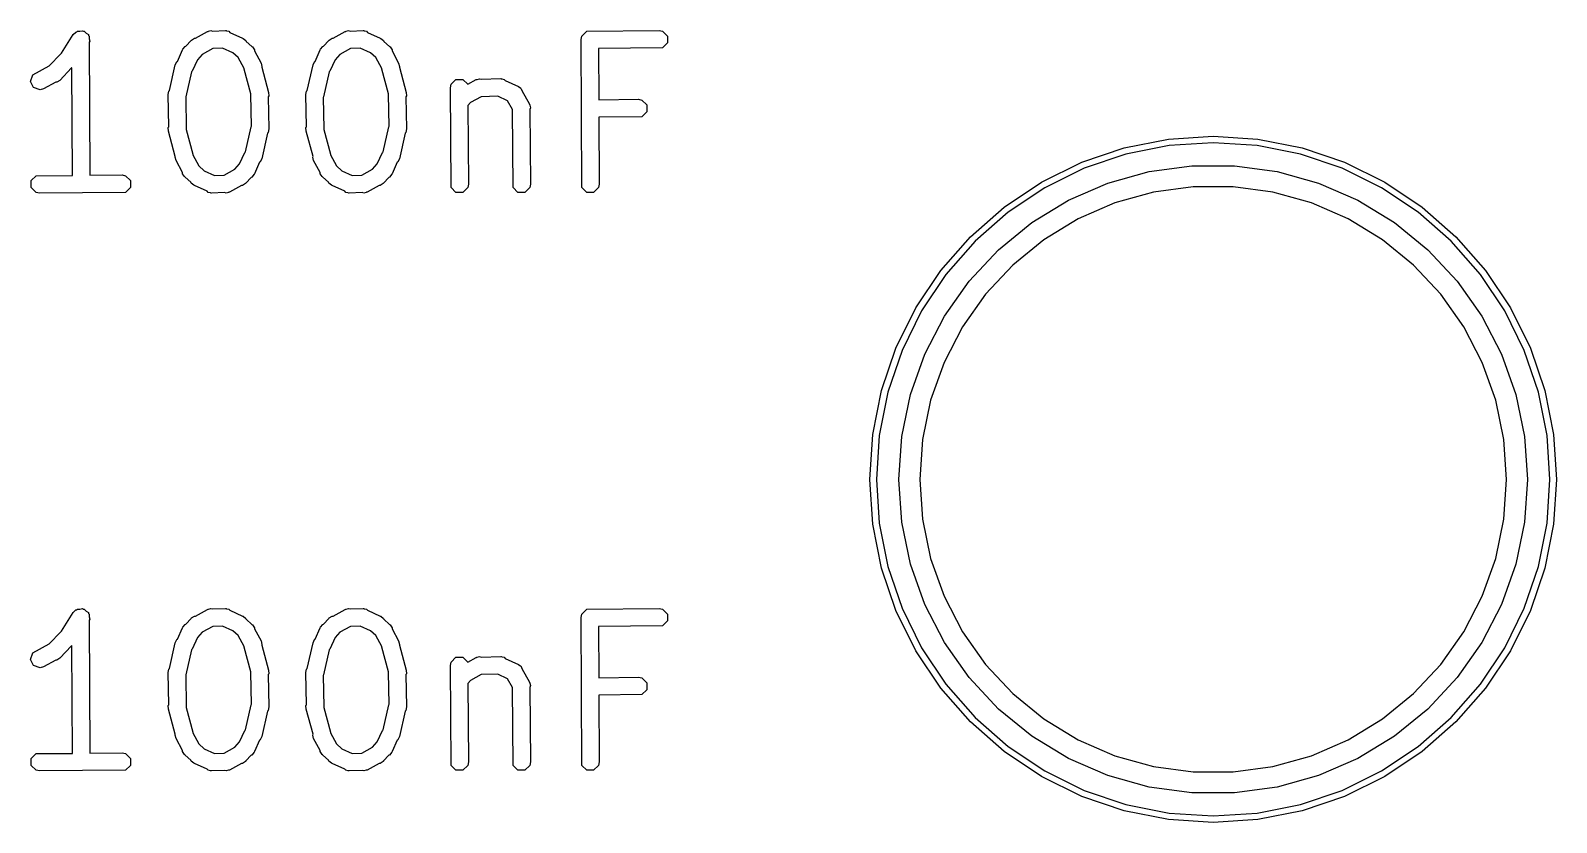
# Model space of a CAD drawing. Extents: x 3.64 to 7.25, y -5.16 to -3.02.
# Drawn here: x 4.9732 to 5.3888, y -5.0935 to -4.8777 of the extents above; entities that cross this region are included whole.
import ezdxf

# ---------------------------------------------------------------- set-up
doc = ezdxf.new("R2010")
doc.units = 0
doc.header["$MEASUREMENT"] = 0
doc.layers.add('BLACK', color=7, linetype='CONTINUOUS')

msp = doc.modelspace()

# ---------------------------------------------------------------- linework, layer by layer
at = {"layer": 'BLACK', "linetype": 'CONTINUOUS'}
for p, q in [((4.9816, -4.8839), (4.98483, -4.8788)), ((4.98483, -4.8788), (4.98551, -4.87812)), ((4.98551, -4.87812), (4.98576, -4.87807)), ((4.98576, -4.87807), (4.98593, -4.87789)), ((4.98593, -4.87789), (4.98665, -4.87789)), ((4.98665, -4.87789), (4.98735, -4.87775)), ((4.98735, -4.87775), (4.98756, -4.87789)), ((4.98756, -4.87789), (4.98782, -4.87789)), ((4.98782, -4.87789), (4.98832, -4.8784)), ((4.98832, -4.8784), (4.98892, -4.87879)), ((4.98892, -4.87879), (4.98897, -4.87904)), ((4.98897, -4.87904), (4.98915, -4.87922)), ((5.0181, -4.87976), (5.0214, -4.87796)), ((5.0214, -4.87796), (5.02152, -4.87793)), ((5.02152, -4.87793), (5.02156, -4.87789)), ((5.02156, -4.87789), (5.02168, -4.87788)), ((5.02168, -4.87788), (5.02232, -4.87771)), ((5.02232, -4.87771), (5.02273, -4.87784)), ((5.02273, -4.87784), (5.02625, -4.8777)), ((5.02625, -4.8777), (5.02637, -4.87773)), ((5.02637, -4.87773), (5.02642, -4.87771)), ((5.02642, -4.87771), (5.02653, -4.87776)), ((5.02653, -4.87776), (5.02719, -4.87789)), ((5.02719, -4.87789), (5.0275, -4.8782)), ((5.0275, -4.8782), (5.03094, -4.87976)), ((5.05559, -4.87976), (5.05889, -4.87796)), ((5.05889, -4.87796), (5.05901, -4.87793)), ((5.05901, -4.87793), (5.05905, -4.87789)), ((5.05905, -4.87789), (5.05917, -4.87788)), ((5.05917, -4.87788), (5.05982, -4.87771)), ((5.05982, -4.87771), (5.06022, -4.87784)), ((5.06022, -4.87784), (5.06374, -4.8777)), ((5.06374, -4.8777), (5.06386, -4.87773)), ((5.06386, -4.87773), (5.06392, -4.87771)), ((5.06392, -4.87771), (5.06403, -4.87776)), ((5.06403, -4.87776), (5.06468, -4.87789)), ((5.06468, -4.87789), (5.06499, -4.8782)), ((5.06499, -4.8782), (5.06843, -4.87976)), ((5.12334, -4.87922), (5.12467, -4.87789)), ((5.12467, -4.87789), (5.14436, -4.8777)), ((5.14436, -4.8777), (5.1453, -4.87789)), ((5.1453, -4.87789), (5.14663, -4.87922)), ((4.98915, -4.87922), (4.98915, -4.87995)), ((4.98915, -4.87995), (4.98929, -4.88064)), ((4.98929, -4.88064), (4.98916, -4.88085)), ((4.98916, -4.88085), (4.98933, -4.91714)), ((5.01317, -4.88611), (5.0146, -4.88297)), ((5.0146, -4.88297), (5.01467, -4.88281)), ((5.0146, -4.88297), (5.0146, -4.88297)), ((5.0146, -4.88297), (5.0146, -4.88297)), ((5.01467, -4.88281), (5.01526, -4.88205)), ((5.01526, -4.88205), (5.0155, -4.88197)), ((5.0155, -4.88197), (5.01689, -4.88043)), ((5.01689, -4.88043), (5.01689, -4.88042)), ((5.01689, -4.88042), (5.0169, -4.88042)), ((5.0169, -4.88042), (5.01701, -4.8803)), ((5.01701, -4.8803), (5.01781, -4.87976)), ((5.01781, -4.87976), (5.0181, -4.87976)), ((5.02283, -4.88261), (5.01992, -4.8842)), ((5.02546, -4.8825), (5.02283, -4.88261)), ((5.02826, -4.88378), (5.02546, -4.8825)), ((5.03094, -4.87976), (5.03094, -4.87976)), ((5.03094, -4.87976), (5.03094, -4.87976)), ((5.03094, -4.87976), (5.0311, -4.87984)), ((5.0311, -4.87984), (5.03186, -4.88042)), ((5.03186, -4.88042), (5.03193, -4.88066)), ((5.03193, -4.88066), (5.03348, -4.88205)), ((5.03348, -4.88205), (5.03348, -4.88205)), ((5.03348, -4.88205), (5.03349, -4.88206)), ((5.03349, -4.88206), (5.03361, -4.88217)), ((5.03361, -4.88217), (5.03414, -4.88297)), ((5.03414, -4.88297), (5.03414, -4.88326)), ((5.03414, -4.88326), (5.03595, -4.88656)), ((5.05067, -4.88611), (5.05209, -4.88297)), ((5.05209, -4.88297), (5.05209, -4.88297)), ((5.05209, -4.88297), (5.0521, -4.88297)), ((5.0521, -4.88297), (5.05217, -4.88281)), ((5.05217, -4.88281), (5.05276, -4.88205)), ((5.05276, -4.88205), (5.05299, -4.88197)), ((5.05299, -4.88197), (5.05438, -4.88043)), ((5.05438, -4.88043), (5.05438, -4.88042)), ((5.05438, -4.88042), (5.05439, -4.88042)), ((5.05439, -4.88042), (5.0545, -4.8803)), ((5.0545, -4.8803), (5.0553, -4.87976)), ((5.0553, -4.87976), (5.05559, -4.87976)), ((5.06032, -4.88261), (5.05742, -4.8842)), ((5.06295, -4.8825), (5.06032, -4.88261)), ((5.06576, -4.88378), (5.06295, -4.8825)), ((5.06843, -4.87976), (5.06843, -4.87976)), ((5.06843, -4.87976), (5.06843, -4.87976)), ((5.06843, -4.87976), (5.06859, -4.87984)), ((5.06859, -4.87984), (5.06935, -4.88042)), ((5.06935, -4.88042), (5.06943, -4.88066)), ((5.06943, -4.88066), (5.07097, -4.88205)), ((5.07097, -4.88205), (5.07098, -4.88205)), ((5.07098, -4.88205), (5.07098, -4.88206)), ((5.07098, -4.88206), (5.07111, -4.88217)), ((5.07111, -4.88217), (5.07164, -4.88297)), ((5.07164, -4.88297), (5.07164, -4.88326)), ((5.07164, -4.88326), (5.07344, -4.88656)), ((5.12315, -4.88016), (5.12334, -4.87922)), ((5.12334, -4.92047), (5.12315, -4.88016)), ((5.1453, -4.88244), (5.1279, -4.8826)), ((5.1279, -4.8826), (5.12796, -4.89659)), ((5.14663, -4.8811), (5.1453, -4.88244)), ((5.14663, -4.87922), (5.14663, -4.8811)), ((4.97377, -4.8898), (4.97828, -4.88734)), ((4.97828, -4.88734), (4.97829, -4.88733)), ((4.97829, -4.88733), (4.98139, -4.88405)), ((4.98139, -4.88405), (4.9816, -4.8839)), ((5.01103, -4.89404), (5.01261, -4.88706)), ((5.01261, -4.88706), (5.01302, -4.8862)), ((5.01302, -4.8862), (5.01317, -4.88611)), ((5.01862, -4.88565), (5.0172, -4.88876)), ((5.01992, -4.8842), (5.01862, -4.88565)), ((5.02971, -4.88509), (5.02826, -4.88378)), ((5.03135, -4.88809), (5.02971, -4.88509)), ((5.03595, -4.88656), (5.0362, -4.88749)), ((5.0362, -4.88749), (5.03613, -4.88769)), ((5.04852, -4.89404), (5.05011, -4.88706)), ((5.05011, -4.88706), (5.05052, -4.8862)), ((5.05052, -4.8862), (5.05067, -4.88611)), ((5.05611, -4.88565), (5.05469, -4.88876)), ((5.05742, -4.8842), (5.05611, -4.88565)), ((5.06721, -4.88509), (5.06576, -4.88378)), ((5.06885, -4.88809), (5.06721, -4.88509)), ((5.07344, -4.88656), (5.0737, -4.88749)), ((5.0737, -4.88749), (5.07363, -4.88769)), ((4.97317, -4.89159), (4.97377, -4.8898)), ((4.97402, -4.89327), (4.97317, -4.89159)), ((4.98112, -4.89128), (4.98032, -4.89181)), ((4.98433, -4.88786), (4.98112, -4.89128)), ((4.98445, -4.88784), (4.98433, -4.88786)), ((4.98459, -4.91718), (4.98445, -4.88784)), ((5.01706, -4.88894), (5.01551, -4.89576)), ((5.0172, -4.88876), (5.01706, -4.88894)), ((5.03136, -4.88826), (5.03135, -4.88809)), ((5.0332, -4.89498), (5.03136, -4.88826)), ((5.03613, -4.88769), (5.03801, -4.89456)), ((5.05455, -4.88894), (5.05301, -4.89576)), ((5.05469, -4.88876), (5.05455, -4.88894)), ((5.06885, -4.88826), (5.06885, -4.88809)), ((5.07069, -4.89498), (5.06885, -4.88826)), ((5.07363, -4.88769), (5.0755, -4.89456)), ((5.08772, -4.89234), (5.08905, -4.89101)), ((5.08905, -4.89101), (5.09093, -4.89101)), ((5.09093, -4.89101), (5.09224, -4.89232)), ((5.09224, -4.89232), (5.09451, -4.89108)), ((5.09451, -4.89108), (5.09463, -4.89105)), ((5.09463, -4.89105), (5.09467, -4.89101)), ((5.09467, -4.89101), (5.09479, -4.89101)), ((5.09479, -4.89101), (5.09544, -4.89083)), ((5.09544, -4.89083), (5.09588, -4.89098)), ((5.09588, -4.89098), (5.10124, -4.89082)), ((5.10124, -4.89082), (5.10136, -4.89085)), ((5.10136, -4.89085), (5.10141, -4.89083)), ((5.10141, -4.89083), (5.10152, -4.89088)), ((5.10152, -4.89088), (5.10218, -4.89101)), ((5.10218, -4.89101), (5.10249, -4.89132)), ((5.10249, -4.89132), (5.10609, -4.89296)), ((4.9758, -4.89387), (4.97402, -4.89327)), ((4.97673, -4.89361), (4.9758, -4.89387)), ((4.98003, -4.89181), (4.97673, -4.89361)), ((4.98032, -4.89181), (4.98003, -4.89181)), ((5.01066, -4.89516), (5.01085, -4.89422)), ((5.01082, -4.90395), (5.01066, -4.89516)), ((5.01085, -4.89422), (5.01103, -4.89404)), ((5.01551, -4.89576), (5.01543, -4.89593)), ((5.03316, -4.89516), (5.0332, -4.89498)), ((5.03332, -4.90376), (5.03316, -4.89516)), ((5.03805, -4.89552), (5.03792, -4.89574)), ((5.03792, -4.89574), (5.03808, -4.90453)), ((5.03801, -4.89456), (5.03805, -4.89552)), ((5.04816, -4.89516), (5.04835, -4.89422)), ((5.04832, -4.90395), (5.04816, -4.89516)), ((5.04835, -4.89422), (5.04852, -4.89404)), ((5.05301, -4.89576), (5.05292, -4.89593)), ((5.07066, -4.89516), (5.07069, -4.89498)), ((5.07081, -4.90376), (5.07066, -4.89516)), ((5.07555, -4.89552), (5.07542, -4.89574)), ((5.07542, -4.89574), (5.07558, -4.90453)), ((5.0755, -4.89456), (5.07555, -4.89552)), ((5.08753, -4.89329), (5.08772, -4.89234)), ((5.08772, -4.92047), (5.08753, -4.89329)), ((5.09594, -4.89574), (5.09304, -4.89732)), ((5.10041, -4.89561), (5.09594, -4.89574)), ((5.1031, -4.89684), (5.10041, -4.89561)), ((5.10609, -4.89296), (5.10647, -4.89326)), ((5.10647, -4.89326), (5.1066, -4.8933)), ((5.1066, -4.8933), (5.10665, -4.8934)), ((5.10665, -4.8934), (5.10685, -4.89355)), ((5.10685, -4.89355), (5.10702, -4.89407)), ((5.10702, -4.89407), (5.10906, -4.89781)), ((5.01543, -4.89593), (5.01558, -4.90453)), ((5.05292, -4.89593), (5.05308, -4.90453)), ((5.09304, -4.89732), (5.0923, -4.89814)), ((5.0923, -4.89814), (5.09245, -4.91953)), ((5.1044, -4.89922), (5.1031, -4.89684)), ((5.10459, -4.92047), (5.1044, -4.89922)), ((5.10906, -4.89781), (5.10909, -4.89793)), ((5.10909, -4.89793), (5.10913, -4.89797)), ((5.10913, -4.89797), (5.10914, -4.89808)), ((5.10914, -4.89808), (5.10932, -4.89874)), ((5.10932, -4.89874), (5.10915, -4.89925)), ((5.10915, -4.89925), (5.10932, -4.91953)), ((5.12796, -4.89659), (5.13873, -4.89645)), ((5.13873, -4.89645), (5.13967, -4.89664)), ((5.13967, -4.89664), (5.14101, -4.89797)), ((5.14101, -4.89985), (5.13967, -4.90118)), ((5.14101, -4.89797), (5.14101, -4.89985)), ((5.01069, -4.90417), (5.01082, -4.90395)), ((5.03169, -4.91075), (5.03323, -4.90394)), ((5.03323, -4.90394), (5.03332, -4.90376)), ((5.04818, -4.90417), (5.04832, -4.90395)), ((5.06918, -4.91075), (5.07073, -4.90394)), ((5.07073, -4.90394), (5.07081, -4.90376)), ((5.13967, -4.90118), (5.12799, -4.90134)), ((5.12799, -4.90134), (5.12807, -4.91953)), ((5.01074, -4.90513), (5.01069, -4.90417)), ((5.01261, -4.912), (5.01074, -4.90513)), ((5.01558, -4.90453), (5.01555, -4.90471)), ((5.01555, -4.90471), (5.01739, -4.91144)), ((5.03772, -4.90565), (5.03613, -4.91263)), ((5.03789, -4.90548), (5.03772, -4.90565)), ((5.03808, -4.90453), (5.03789, -4.90548)), ((5.04823, -4.90513), (5.04818, -4.90417)), ((5.05011, -4.912), (5.04823, -4.90513)), ((5.05308, -4.90453), (5.05304, -4.90471)), ((5.05304, -4.90471), (5.05488, -4.91144)), ((5.07521, -4.90565), (5.07363, -4.91263)), ((5.07539, -4.90548), (5.07521, -4.90565)), ((5.07558, -4.90453), (5.07539, -4.90548)), ((5.27107, -4.90968), (5.28307, -4.9073)), ((5.28307, -4.9073), (5.29528, -4.9065)), ((5.29528, -4.90827), (5.2833, -4.90905)), ((5.29528, -4.9065), (5.30748, -4.9073)), ((5.30725, -4.90905), (5.29528, -4.90827)), ((5.30748, -4.9073), (5.31948, -4.90968)), ((5.01254, -4.91221), (5.01261, -4.912)), ((5.0128, -4.91313), (5.01254, -4.91221)), ((5.01739, -4.91144), (5.01739, -4.91161)), ((5.01739, -4.91161), (5.01903, -4.91461)), ((5.03013, -4.91405), (5.03154, -4.91093)), ((5.03154, -4.91093), (5.03169, -4.91075)), ((5.05004, -4.91221), (5.05011, -4.912)), ((5.05029, -4.91313), (5.05004, -4.91221)), ((5.05488, -4.91144), (5.05489, -4.91161)), ((5.05489, -4.91161), (5.05653, -4.91461)), ((5.06762, -4.91405), (5.06904, -4.91093)), ((5.06904, -4.91093), (5.06918, -4.91075)), ((5.25949, -4.91361), (5.27107, -4.90968)), ((5.27153, -4.91139), (5.26017, -4.91525)), ((5.2833, -4.90905), (5.27153, -4.91139)), ((5.31902, -4.91139), (5.30725, -4.90905)), ((5.33038, -4.91525), (5.31902, -4.91139)), ((5.31948, -4.90968), (5.33106, -4.91361)), ((5.0146, -4.91643), (5.0128, -4.91313)), ((5.0146, -4.91672), (5.0146, -4.91643)), ((5.01903, -4.91461), (5.02048, -4.91591)), ((5.02048, -4.91591), (5.02329, -4.91719)), ((5.02592, -4.91708), (5.02882, -4.9155)), ((5.02882, -4.9155), (5.03013, -4.91405)), ((5.03557, -4.91359), (5.03414, -4.91672)), ((5.03572, -4.9135), (5.03557, -4.91359)), ((5.03613, -4.91263), (5.03572, -4.9135)), ((5.05209, -4.91643), (5.05029, -4.91313)), ((5.05209, -4.91672), (5.05209, -4.91643)), ((5.05653, -4.91461), (5.05798, -4.91591)), ((5.05798, -4.91591), (5.06078, -4.91719)), ((5.06341, -4.91708), (5.06632, -4.9155)), ((5.06632, -4.9155), (5.06762, -4.91405)), ((5.07307, -4.91359), (5.07164, -4.91672)), ((5.07322, -4.9135), (5.07307, -4.91359)), ((5.07363, -4.91263), (5.07322, -4.9135)), ((5.24852, -4.91902), (5.25949, -4.91361)), ((5.26017, -4.91525), (5.24941, -4.92056)), ((5.2666, -4.91931), (5.27785, -4.91616)), ((5.27785, -4.91616), (5.28943, -4.91457)), ((5.28943, -4.91457), (5.30112, -4.91457)), ((5.30112, -4.91457), (5.3127, -4.91616)), ((5.3127, -4.91616), (5.32395, -4.91931)), ((5.34114, -4.92056), (5.33038, -4.91525)), ((5.33106, -4.91361), (5.34203, -4.91902)), ((4.97335, -4.91859), (4.97469, -4.91726)), ((4.97335, -4.92047), (4.97335, -4.91859)), ((4.97469, -4.92181), (4.97335, -4.92047)), ((4.97469, -4.91726), (4.98459, -4.91718)), ((4.98933, -4.91714), (4.99813, -4.91707)), ((4.99813, -4.91707), (4.99907, -4.91726)), ((4.99907, -4.91726), (5.0004, -4.91859)), ((5.0004, -4.92047), (4.99907, -4.92181)), ((5.0004, -4.91859), (5.0004, -4.92047)), ((5.01513, -4.91752), (5.0146, -4.91672)), ((5.01526, -4.91763), (5.01513, -4.91752)), ((5.01526, -4.91764), (5.01526, -4.91763)), ((5.01527, -4.91764), (5.01526, -4.91764)), ((5.01681, -4.91903), (5.01527, -4.91764)), ((5.01689, -4.91927), (5.01681, -4.91903)), ((5.01765, -4.91986), (5.01689, -4.91927)), ((5.01781, -4.91993), (5.01765, -4.91986)), ((5.02125, -4.9215), (5.01781, -4.91993)), ((5.01781, -4.91993), (5.01781, -4.91993)), ((5.01781, -4.91993), (5.01781, -4.91993)), ((5.02329, -4.91719), (5.02592, -4.91708)), ((5.03065, -4.91993), (5.02735, -4.92173)), ((5.03094, -4.91993), (5.03065, -4.91993)), ((5.03174, -4.9194), (5.03094, -4.91993)), ((5.03185, -4.91927), (5.03174, -4.9194)), ((5.03186, -4.91927), (5.03185, -4.91927)), ((5.03325, -4.91772), (5.03186, -4.91926)), ((5.03186, -4.91926), (5.03186, -4.91927)), ((5.03348, -4.91764), (5.03325, -4.91772)), ((5.03407, -4.91688), (5.03348, -4.91764)), ((5.03414, -4.91672), (5.03407, -4.91688)), ((5.03414, -4.91672), (5.03414, -4.91672)), ((5.03414, -4.91672), (5.03414, -4.91672)), ((5.05263, -4.91752), (5.05209, -4.91672)), ((5.05275, -4.91763), (5.05263, -4.91752)), ((5.05276, -4.91764), (5.05275, -4.91763)), ((5.05431, -4.91903), (5.05276, -4.91764)), ((5.05276, -4.91764), (5.05276, -4.91764)), ((5.05438, -4.91927), (5.05431, -4.91903)), ((5.05514, -4.91986), (5.05438, -4.91927)), ((5.0553, -4.91993), (5.05514, -4.91986)), ((5.05874, -4.9215), (5.0553, -4.91993)), ((5.0553, -4.91993), (5.0553, -4.91993)), ((5.0553, -4.91993), (5.0553, -4.91993)), ((5.06078, -4.91719), (5.06341, -4.91708)), ((5.06814, -4.91993), (5.06484, -4.92173)), ((5.06843, -4.91993), (5.06814, -4.91993)), ((5.06923, -4.9194), (5.06843, -4.91993)), ((5.06934, -4.91927), (5.06923, -4.9194)), ((5.06935, -4.91927), (5.06934, -4.91927)), ((5.07074, -4.91772), (5.06935, -4.91926)), ((5.06935, -4.91926), (5.06935, -4.91927)), ((5.07098, -4.91764), (5.07074, -4.91772)), ((5.07157, -4.91688), (5.07098, -4.91764)), ((5.07164, -4.91672), (5.07157, -4.91688)), ((5.07164, -4.91672), (5.07164, -4.91672)), ((5.07164, -4.91672), (5.07164, -4.91672)), ((5.08905, -4.92181), (5.08772, -4.92047)), ((5.09226, -4.92047), (5.09093, -4.92181)), ((5.09245, -4.91953), (5.09226, -4.92047)), ((5.10592, -4.92181), (5.10459, -4.92047)), ((5.10913, -4.92047), (5.1078, -4.92181)), ((5.10932, -4.91953), (5.10913, -4.92047)), ((5.12467, -4.92181), (5.12334, -4.92047)), ((5.12788, -4.92047), (5.12655, -4.92181)), ((5.12807, -4.91953), (5.12788, -4.92047)), ((5.23835, -4.92582), (5.24852, -4.91902)), ((5.24941, -4.92056), (5.23943, -4.92722)), ((5.25588, -4.92397), (5.2666, -4.91931)), ((5.28982, -4.92028), (5.27902, -4.92176)), ((5.30073, -4.92028), (5.28982, -4.92028)), ((5.31153, -4.92176), (5.30073, -4.92028)), ((5.32395, -4.91931), (5.33467, -4.92397)), ((5.35112, -4.92722), (5.34114, -4.92056)), ((5.34203, -4.91902), (5.3522, -4.92582)), ((4.97563, -4.92199), (4.97469, -4.92181)), ((4.99907, -4.92181), (4.97563, -4.92199)), ((5.02156, -4.92181), (5.02125, -4.9215)), ((5.02221, -4.92194), (5.02156, -4.92181)), ((5.02232, -4.92199), (5.02221, -4.92194)), ((5.02238, -4.92197), (5.02232, -4.92199)), ((5.0225, -4.92199), (5.02238, -4.92197)), ((5.02602, -4.92185), (5.0225, -4.92199)), ((5.02642, -4.92199), (5.02602, -4.92185)), ((5.02706, -4.92181), (5.02642, -4.92199)), ((5.02719, -4.92181), (5.02706, -4.92181)), ((5.02723, -4.92177), (5.02719, -4.92181)), ((5.02735, -4.92173), (5.02723, -4.92177)), ((5.05905, -4.92181), (5.05874, -4.9215)), ((5.05971, -4.92194), (5.05905, -4.92181)), ((5.05982, -4.92199), (5.05971, -4.92194)), ((5.05987, -4.92197), (5.05982, -4.92199)), ((5.05999, -4.92199), (5.05987, -4.92197)), ((5.06351, -4.92185), (5.05999, -4.92199)), ((5.06392, -4.92199), (5.06351, -4.92185)), ((5.06456, -4.92181), (5.06392, -4.92199)), ((5.06468, -4.92181), (5.06456, -4.92181)), ((5.06472, -4.92177), (5.06468, -4.92181)), ((5.06484, -4.92173), (5.06472, -4.92177)), ((5.09093, -4.92181), (5.08905, -4.92181)), ((5.1078, -4.92181), (5.10592, -4.92181)), ((5.12655, -4.92181), (5.12467, -4.92181)), ((5.24589, -4.93004), (5.25588, -4.92397)), ((5.26852, -4.9247), (5.25851, -4.92905)), ((5.27902, -4.92176), (5.26852, -4.9247)), ((5.32204, -4.9247), (5.31153, -4.92176)), ((5.33204, -4.92905), (5.32204, -4.9247)), ((5.33467, -4.92397), (5.34466, -4.93004)), ((5.22916, -4.93388), (5.23835, -4.92582)), ((5.23943, -4.92722), (5.23041, -4.93514)), ((5.25851, -4.92905), (5.24919, -4.93472)), ((5.34136, -4.93472), (5.33204, -4.92905)), ((5.36014, -4.93514), (5.35112, -4.92722)), ((5.3522, -4.92582), (5.36139, -4.93388)), ((5.23683, -4.93742), (5.24589, -4.93004)), ((5.34466, -4.93004), (5.35372, -4.93742)), ((5.22109, -4.94308), (5.22916, -4.93388)), ((5.23041, -4.93514), (5.2225, -4.94416)), ((5.24919, -4.93472), (5.24073, -4.9416)), ((5.34982, -4.9416), (5.34136, -4.93472)), ((5.36805, -4.94416), (5.36014, -4.93514)), ((5.36139, -4.93388), (5.36946, -4.94308)), ((5.22885, -4.94596), (5.23683, -4.93742)), ((5.35372, -4.93742), (5.3617, -4.94596)), ((5.2143, -4.95325), (5.22109, -4.94308)), ((5.2225, -4.94416), (5.21583, -4.95413)), ((5.24073, -4.9416), (5.23329, -4.94957)), ((5.35726, -4.94957), (5.34982, -4.9416)), ((5.37472, -4.95413), (5.36805, -4.94416)), ((5.36946, -4.94308), (5.37625, -4.95325)), ((5.22211, -4.95551), (5.22885, -4.94596)), ((5.23329, -4.94957), (5.227, -4.95848)), ((5.36355, -4.95848), (5.35726, -4.94957)), ((5.3617, -4.94596), (5.36844, -4.95551)), ((5.20889, -4.96422), (5.2143, -4.95325)), ((5.37625, -4.95325), (5.38166, -4.96422)), ((5.21583, -4.95413), (5.21053, -4.9649)), ((5.21673, -4.96588), (5.22211, -4.95551)), ((5.36844, -4.95551), (5.37382, -4.96588)), ((5.38002, -4.9649), (5.37472, -4.95413)), ((5.227, -4.95848), (5.22198, -4.96816)), ((5.36857, -4.96816), (5.36355, -4.95848)), ((5.20496, -4.9758), (5.20889, -4.96422)), ((5.21053, -4.9649), (5.20667, -4.97626)), ((5.21282, -4.9769), (5.21673, -4.96588)), ((5.37382, -4.96588), (5.37773, -4.9769)), ((5.38388, -4.97626), (5.38002, -4.9649)), ((5.38166, -4.96422), (5.38559, -4.9758)), ((5.22198, -4.96816), (5.21833, -4.97844)), ((5.37222, -4.97844), (5.36857, -4.96816)), ((5.20257, -4.9878), (5.20496, -4.9758)), ((5.20667, -4.97626), (5.20433, -4.98803)), ((5.21044, -4.98834), (5.21282, -4.9769)), ((5.21833, -4.97844), (5.21611, -4.98912)), ((5.37444, -4.98912), (5.37222, -4.97844)), ((5.37773, -4.9769), (5.38011, -4.98834)), ((5.38622, -4.98803), (5.38388, -4.97626)), ((5.38559, -4.9758), (5.38798, -4.9878)), ((5.20177, -5), (5.20257, -4.9878)), ((5.20433, -4.98803), (5.20354, -5)), ((5.20965, -5), (5.21044, -4.98834)), ((5.21611, -4.98912), (5.21536, -5)), ((5.37519, -5), (5.37444, -4.98912)), ((5.38011, -4.98834), (5.38091, -5)), ((5.38701, -5), (5.38622, -4.98803)), ((5.38798, -4.9878), (5.38878, -5)), ((5.20257, -5.0122), (5.20177, -5)), ((5.20354, -5), (5.20433, -5.01197)), ((5.21044, -5.01166), (5.20965, -5)), ((5.21536, -5), (5.21611, -5.01088)), ((5.37444, -5.01088), (5.37519, -5)), ((5.38091, -5), (5.38011, -5.01166)), ((5.38622, -5.01197), (5.38701, -5)), ((5.38878, -5), (5.38798, -5.0122)), ((5.20496, -5.0242), (5.20257, -5.0122)), ((5.20433, -5.01197), (5.20667, -5.02374)), ((5.21282, -5.0231), (5.21044, -5.01166)), ((5.21611, -5.01088), (5.21833, -5.02156)), ((5.37222, -5.02156), (5.37444, -5.01088)), ((5.38011, -5.01166), (5.37773, -5.0231)), ((5.38388, -5.02374), (5.38622, -5.01197)), ((5.38798, -5.0122), (5.38559, -5.0242)), ((5.20889, -5.03578), (5.20496, -5.0242)), ((5.20667, -5.02374), (5.21053, -5.0351)), ((5.21673, -5.03412), (5.21282, -5.0231)), ((5.21833, -5.02156), (5.22198, -5.03184)), ((5.36857, -5.03184), (5.37222, -5.02156)), ((5.37773, -5.0231), (5.37382, -5.03412)), ((5.38002, -5.0351), (5.38388, -5.02374)), ((5.38559, -5.0242), (5.38166, -5.03578)), ((5.22198, -5.03184), (5.227, -5.04152)), ((5.36355, -5.04152), (5.36857, -5.03184)), ((4.9816, -5.04138), (4.98483, -5.03628)), ((4.98483, -5.03628), (4.98551, -5.0356)), ((4.98551, -5.0356), (4.98576, -5.03555)), ((4.98576, -5.03555), (4.98593, -5.03537)), ((4.98593, -5.03537), (4.98665, -5.03537)), ((4.98665, -5.03537), (4.98735, -5.03523)), ((4.98735, -5.03523), (4.98756, -5.03537)), ((4.98756, -5.03537), (4.98782, -5.03537)), ((4.98782, -5.03537), (4.98832, -5.03588)), ((4.98832, -5.03588), (4.98892, -5.03627)), ((4.98892, -5.03627), (4.98897, -5.03652)), ((4.98897, -5.03652), (4.98915, -5.0367)), ((4.98915, -5.0367), (4.98915, -5.03743)), ((5.0181, -5.03724), (5.0214, -5.03544)), ((5.0214, -5.03544), (5.02152, -5.03541)), ((5.02152, -5.03541), (5.02156, -5.03537)), ((5.02156, -5.03537), (5.02168, -5.03536)), ((5.02168, -5.03536), (5.02232, -5.03519)), ((5.02232, -5.03519), (5.02273, -5.03532)), ((5.02273, -5.03532), (5.02625, -5.03518)), ((5.02625, -5.03518), (5.02637, -5.03521)), ((5.02637, -5.03521), (5.02642, -5.03519)), ((5.02642, -5.03519), (5.02653, -5.03524)), ((5.02653, -5.03524), (5.02719, -5.03537)), ((5.02719, -5.03537), (5.0275, -5.03568)), ((5.0275, -5.03568), (5.03094, -5.03724)), ((5.05559, -5.03724), (5.05889, -5.03544)), ((5.05889, -5.03544), (5.05901, -5.03541)), ((5.05901, -5.03541), (5.05905, -5.03537)), ((5.05905, -5.03537), (5.05917, -5.03536)), ((5.05917, -5.03536), (5.05982, -5.03519)), ((5.05982, -5.03519), (5.06022, -5.03532)), ((5.06022, -5.03532), (5.06374, -5.03518)), ((5.06374, -5.03518), (5.06386, -5.03521)), ((5.06386, -5.03521), (5.06392, -5.03519)), ((5.06392, -5.03519), (5.06403, -5.03524)), ((5.06403, -5.03524), (5.06468, -5.03537)), ((5.06468, -5.03537), (5.06499, -5.03568)), ((5.06499, -5.03568), (5.06843, -5.03724)), ((5.12315, -5.03764), (5.12334, -5.0367)), ((5.12334, -5.0367), (5.12467, -5.03537)), ((5.12467, -5.03537), (5.14436, -5.03518)), ((5.14436, -5.03518), (5.1453, -5.03537)), ((5.1453, -5.03537), (5.14663, -5.0367)), ((5.14663, -5.0367), (5.14663, -5.03858)), ((5.2143, -5.04675), (5.20889, -5.03578)), ((5.21053, -5.0351), (5.21583, -5.04587)), ((5.22211, -5.04449), (5.21673, -5.03412)), ((5.37382, -5.03412), (5.36844, -5.04449)), ((5.37472, -5.04587), (5.38002, -5.0351)), ((5.38166, -5.03578), (5.37625, -5.04675)), ((4.98915, -5.03743), (4.98929, -5.03812)), ((4.98929, -5.03812), (4.98916, -5.03833)), ((4.98916, -5.03833), (4.98933, -5.07462)), ((5.01317, -5.04359), (5.0146, -5.04045)), ((5.0146, -5.04045), (5.01467, -5.04029)), ((5.0146, -5.04045), (5.0146, -5.04045)), ((5.0146, -5.04045), (5.0146, -5.04045)), ((5.01467, -5.04029), (5.01526, -5.03953)), ((5.01526, -5.03953), (5.0155, -5.03945)), ((5.0155, -5.03945), (5.01689, -5.03791)), ((5.01689, -5.03791), (5.0169, -5.0379)), ((5.01689, -5.03791), (5.01689, -5.03791)), ((5.0169, -5.0379), (5.01701, -5.03778)), ((5.01701, -5.03778), (5.01781, -5.03724)), ((5.01781, -5.03724), (5.0181, -5.03724)), ((5.02283, -5.04009), (5.01992, -5.04168)), ((5.02546, -5.03998), (5.02283, -5.04009)), ((5.02826, -5.04126), (5.02546, -5.03998)), ((5.02971, -5.04257), (5.02826, -5.04126)), ((5.03094, -5.03724), (5.03094, -5.03724)), ((5.03094, -5.03724), (5.03094, -5.03724)), ((5.03094, -5.03724), (5.0311, -5.03732)), ((5.0311, -5.03732), (5.03186, -5.03791)), ((5.03186, -5.03791), (5.03193, -5.03814)), ((5.03193, -5.03814), (5.03348, -5.03953)), ((5.03348, -5.03953), (5.03348, -5.03953)), ((5.03348, -5.03953), (5.03349, -5.03954)), ((5.03349, -5.03954), (5.03361, -5.03965)), ((5.03361, -5.03965), (5.03414, -5.04045)), ((5.03414, -5.04045), (5.03414, -5.04074)), ((5.03414, -5.04074), (5.03595, -5.04404)), ((5.05067, -5.04359), (5.05209, -5.04045)), ((5.05209, -5.04045), (5.05209, -5.04045)), ((5.05209, -5.04045), (5.0521, -5.04045)), ((5.0521, -5.04045), (5.05217, -5.04029)), ((5.05217, -5.04029), (5.05276, -5.03953)), ((5.05276, -5.03953), (5.05299, -5.03945)), ((5.05299, -5.03945), (5.05438, -5.03791)), ((5.05438, -5.03791), (5.05439, -5.0379)), ((5.05438, -5.03791), (5.05438, -5.03791)), ((5.05439, -5.0379), (5.0545, -5.03778)), ((5.0545, -5.03778), (5.0553, -5.03724)), ((5.0553, -5.03724), (5.05559, -5.03724)), ((5.06032, -5.04009), (5.05742, -5.04168)), ((5.06295, -5.03998), (5.06032, -5.04009)), ((5.06576, -5.04126), (5.06295, -5.03998)), ((5.06721, -5.04257), (5.06576, -5.04126)), ((5.06843, -5.03724), (5.06843, -5.03724)), ((5.06843, -5.03724), (5.06843, -5.03724)), ((5.06843, -5.03724), (5.06859, -5.03732)), ((5.06859, -5.03732), (5.06935, -5.03791)), ((5.06935, -5.03791), (5.06943, -5.03814)), ((5.06943, -5.03814), (5.07097, -5.03953)), ((5.07097, -5.03953), (5.07098, -5.03953)), ((5.07098, -5.03953), (5.07098, -5.03954)), ((5.07098, -5.03954), (5.07111, -5.03965)), ((5.07111, -5.03965), (5.07164, -5.04045)), ((5.07164, -5.04045), (5.07164, -5.04074)), ((5.07164, -5.04074), (5.07344, -5.04404)), ((5.12334, -5.07795), (5.12315, -5.03764)), ((5.1453, -5.03992), (5.1279, -5.04008)), ((5.1279, -5.04008), (5.12796, -5.05407)), ((5.14663, -5.03858), (5.1453, -5.03992)), ((4.97377, -5.04728), (4.97828, -5.04482)), ((4.97828, -5.04482), (4.97829, -5.04481)), ((4.97829, -5.04481), (4.98139, -5.04153)), ((4.98433, -5.04534), (4.98112, -5.04876)), ((4.98139, -5.04153), (4.9816, -5.04138)), ((4.98445, -5.04532), (4.98433, -5.04534)), ((4.98459, -5.07466), (4.98445, -5.04532)), ((5.01103, -5.05152), (5.01261, -5.04454)), ((5.01261, -5.04454), (5.01302, -5.04368)), ((5.01302, -5.04368), (5.01317, -5.04359)), ((5.01862, -5.04313), (5.0172, -5.04624)), ((5.01992, -5.04168), (5.01862, -5.04313)), ((5.03135, -5.04557), (5.02971, -5.04257)), ((5.03595, -5.04404), (5.0362, -5.04497)), ((5.0362, -5.04497), (5.03613, -5.04517)), ((5.03613, -5.04517), (5.03801, -5.05204)), ((5.04852, -5.05152), (5.05011, -5.04454)), ((5.05011, -5.04454), (5.05052, -5.04368)), ((5.05052, -5.04368), (5.05067, -5.04359)), ((5.05611, -5.04313), (5.05469, -5.04624)), ((5.05742, -5.04168), (5.05611, -5.04313)), ((5.06885, -5.04557), (5.06721, -5.04257)), ((5.07344, -5.04404), (5.0737, -5.04497)), ((5.0737, -5.04497), (5.07363, -5.04517)), ((5.07363, -5.04517), (5.0755, -5.05204)), ((5.22885, -5.05404), (5.22211, -5.04449)), ((5.227, -5.04152), (5.23329, -5.05043)), ((5.35726, -5.05043), (5.36355, -5.04152)), ((5.36844, -5.04449), (5.3617, -5.05404)), ((4.97317, -5.04907), (4.97377, -5.04728)), ((4.97402, -5.05075), (4.97317, -5.04907)), ((4.98003, -5.04929), (4.97673, -5.05109)), ((4.98032, -5.04929), (4.98003, -5.04929)), ((4.98112, -5.04876), (4.98032, -5.04929)), ((5.01706, -5.04642), (5.01551, -5.05324)), ((5.0172, -5.04624), (5.01706, -5.04642)), ((5.03136, -5.04574), (5.03135, -5.04557)), ((5.0332, -5.05246), (5.03136, -5.04574)), ((5.05455, -5.04642), (5.05301, -5.05324)), ((5.05469, -5.04624), (5.05455, -5.04642)), ((5.06885, -5.04574), (5.06885, -5.04557)), ((5.07069, -5.05246), (5.06885, -5.04574)), ((5.08772, -5.04982), (5.08905, -5.04849)), ((5.08905, -5.04849), (5.09093, -5.04849)), ((5.09093, -5.04849), (5.09224, -5.04981)), ((5.09224, -5.04981), (5.09451, -5.04856)), ((5.09451, -5.04856), (5.09463, -5.04853)), ((5.09463, -5.04853), (5.09467, -5.04849)), ((5.09467, -5.04849), (5.09479, -5.04849)), ((5.09479, -5.04849), (5.09544, -5.04831)), ((5.09544, -5.04831), (5.09588, -5.04846)), ((5.09588, -5.04846), (5.10124, -5.04831)), ((5.10124, -5.04831), (5.10136, -5.04833)), ((5.10136, -5.04833), (5.10141, -5.04831)), ((5.10141, -5.04831), (5.10152, -5.04836)), ((5.10152, -5.04836), (5.10218, -5.04849)), ((5.10218, -5.04849), (5.10249, -5.0488)), ((5.10249, -5.0488), (5.10609, -5.05044)), ((5.22109, -5.05692), (5.2143, -5.04675)), ((5.21583, -5.04587), (5.2225, -5.05584)), ((5.36805, -5.05584), (5.37472, -5.04587)), ((5.37625, -5.04675), (5.36946, -5.05692)), ((4.9758, -5.05135), (4.97402, -5.05075)), ((4.97673, -5.05109), (4.9758, -5.05135)), ((5.01066, -5.05264), (5.01085, -5.0517)), ((5.01082, -5.06143), (5.01066, -5.05264)), ((5.01085, -5.0517), (5.01103, -5.05152)), ((5.01551, -5.05324), (5.01543, -5.05341)), ((5.01543, -5.05341), (5.01558, -5.06201)), ((5.03316, -5.05264), (5.0332, -5.05246)), ((5.03332, -5.06124), (5.03316, -5.05264)), ((5.03805, -5.053), (5.03792, -5.05322)), ((5.03792, -5.05322), (5.03808, -5.06201)), ((5.03801, -5.05204), (5.03805, -5.053)), ((5.04816, -5.05264), (5.04835, -5.0517)), ((5.04832, -5.06143), (5.04816, -5.05264)), ((5.04835, -5.0517), (5.04852, -5.05152)), ((5.05301, -5.05324), (5.05292, -5.05341)), ((5.05292, -5.05341), (5.05308, -5.06201)), ((5.07066, -5.05264), (5.07069, -5.05246)), ((5.07081, -5.06124), (5.07066, -5.05264)), ((5.07555, -5.053), (5.07542, -5.05322)), ((5.07542, -5.05322), (5.07558, -5.06201)), ((5.0755, -5.05204), (5.07555, -5.053)), ((5.08753, -5.05077), (5.08772, -5.04982)), ((5.08772, -5.07795), (5.08753, -5.05077)), ((5.09594, -5.05322), (5.09304, -5.0548)), ((5.10041, -5.05309), (5.09594, -5.05322)), ((5.1031, -5.05432), (5.10041, -5.05309)), ((5.10609, -5.05044), (5.10647, -5.05074)), ((5.10647, -5.05074), (5.1066, -5.05078)), ((5.1066, -5.05078), (5.10665, -5.05088)), ((5.10665, -5.05088), (5.10685, -5.05103)), ((5.10685, -5.05103), (5.10702, -5.05155)), ((5.10702, -5.05155), (5.10906, -5.05529)), ((5.23329, -5.05043), (5.24073, -5.0584)), ((5.34982, -5.0584), (5.35726, -5.05043)), ((5.09304, -5.0548), (5.0923, -5.05562)), ((5.0923, -5.05562), (5.09245, -5.07701)), ((5.1044, -5.0567), (5.1031, -5.05432)), ((5.10459, -5.07795), (5.1044, -5.0567)), ((5.10906, -5.05529), (5.10909, -5.05541)), ((5.10909, -5.05541), (5.10913, -5.05545)), ((5.10913, -5.05545), (5.10914, -5.05556)), ((5.10914, -5.05556), (5.10932, -5.05622)), ((5.10932, -5.05622), (5.10915, -5.05673)), ((5.10915, -5.05673), (5.10932, -5.07701)), ((5.12796, -5.05407), (5.13873, -5.05393)), ((5.13873, -5.05393), (5.13967, -5.05412)), ((5.13967, -5.05412), (5.14101, -5.05545)), ((5.14101, -5.05733), (5.13967, -5.05866)), ((5.14101, -5.05545), (5.14101, -5.05733)), ((5.22916, -5.06612), (5.22109, -5.05692)), ((5.2225, -5.05584), (5.23041, -5.06486)), ((5.23683, -5.06258), (5.22885, -5.05404)), ((5.3617, -5.05404), (5.35372, -5.06258)), ((5.36014, -5.06486), (5.36805, -5.05584)), ((5.36946, -5.05692), (5.36139, -5.06612)), ((5.01069, -5.06165), (5.01082, -5.06143)), ((5.01074, -5.06261), (5.01069, -5.06165)), ((5.01558, -5.06201), (5.01555, -5.06219)), ((5.03169, -5.06823), (5.03323, -5.06142)), ((5.03323, -5.06142), (5.03332, -5.06124)), ((5.03808, -5.06201), (5.03789, -5.06296)), ((5.04818, -5.06165), (5.04832, -5.06143)), ((5.04823, -5.06261), (5.04818, -5.06165)), ((5.05308, -5.06201), (5.05304, -5.06219)), ((5.06918, -5.06823), (5.07073, -5.06142)), ((5.07073, -5.06142), (5.07081, -5.06124)), ((5.07558, -5.06201), (5.07539, -5.06296)), ((5.13967, -5.05866), (5.12799, -5.05882)), ((5.12799, -5.05882), (5.12807, -5.07701)), ((5.24073, -5.0584), (5.24919, -5.06528)), ((5.34136, -5.06528), (5.34982, -5.0584)), ((5.01261, -5.06948), (5.01074, -5.06261)), ((5.01555, -5.06219), (5.01739, -5.06892)), ((5.03772, -5.06313), (5.03613, -5.07011)), ((5.03789, -5.06296), (5.03772, -5.06313)), ((5.05011, -5.06948), (5.04823, -5.06261)), ((5.05304, -5.06219), (5.05488, -5.06892)), ((5.07521, -5.06313), (5.07363, -5.07011)), ((5.07539, -5.06296), (5.07521, -5.06313)), ((5.23835, -5.07418), (5.22916, -5.06612)), ((5.23041, -5.06486), (5.23943, -5.07278)), ((5.24589, -5.06996), (5.23683, -5.06258)), ((5.24919, -5.06528), (5.25851, -5.07095)), ((5.33204, -5.07095), (5.34136, -5.06528)), ((5.35372, -5.06258), (5.34466, -5.06996)), ((5.35112, -5.07278), (5.36014, -5.06486)), ((5.36139, -5.06612), (5.3522, -5.07418)), ((5.01254, -5.06969), (5.01261, -5.06948)), ((5.0128, -5.07061), (5.01254, -5.06969)), ((5.01739, -5.06892), (5.01739, -5.06909)), ((5.01739, -5.06909), (5.01903, -5.07209)), ((5.03013, -5.07153), (5.03154, -5.06841)), ((5.03154, -5.06841), (5.03169, -5.06823)), ((5.03613, -5.07011), (5.03572, -5.07098)), ((5.05004, -5.06969), (5.05011, -5.06948)), ((5.05029, -5.07061), (5.05004, -5.06969)), ((5.05488, -5.06892), (5.05489, -5.06909)), ((5.05489, -5.06909), (5.05653, -5.07209)), ((5.06762, -5.07153), (5.06904, -5.06841)), ((5.06904, -5.06841), (5.06918, -5.06823)), ((5.07363, -5.07011), (5.07322, -5.07098)), ((5.25588, -5.07603), (5.24589, -5.06996)), ((5.34466, -5.06996), (5.33467, -5.07603)), ((5.0146, -5.07391), (5.0128, -5.07061)), ((5.0146, -5.0742), (5.0146, -5.07391)), ((5.01513, -5.075), (5.0146, -5.0742)), ((5.01903, -5.07209), (5.02048, -5.07339)), ((5.02048, -5.07339), (5.02329, -5.07467)), ((5.02592, -5.07457), (5.02882, -5.07298)), ((5.02882, -5.07298), (5.03013, -5.07153)), ((5.03407, -5.07436), (5.03348, -5.07512)), ((5.03414, -5.0742), (5.03407, -5.07436)), ((5.03557, -5.07107), (5.03414, -5.0742)), ((5.03414, -5.0742), (5.03414, -5.0742)), ((5.03414, -5.0742), (5.03414, -5.0742)), ((5.03572, -5.07098), (5.03557, -5.07107)), ((5.05209, -5.07391), (5.05029, -5.07061)), ((5.05209, -5.0742), (5.05209, -5.07391)), ((5.05263, -5.075), (5.05209, -5.0742)), ((5.05653, -5.07209), (5.05798, -5.07339)), ((5.05798, -5.07339), (5.06078, -5.07467)), ((5.06341, -5.07457), (5.06632, -5.07298)), ((5.06632, -5.07298), (5.06762, -5.07153)), ((5.07157, -5.07436), (5.07098, -5.07512)), ((5.07164, -5.0742), (5.07157, -5.07436)), ((5.07307, -5.07107), (5.07164, -5.0742)), ((5.07164, -5.0742), (5.07164, -5.0742)), ((5.07164, -5.0742), (5.07164, -5.0742)), ((5.07322, -5.07098), (5.07307, -5.07107)), ((5.24852, -5.08098), (5.23835, -5.07418)), ((5.23943, -5.07278), (5.24941, -5.07944)), ((5.25851, -5.07095), (5.26852, -5.0753)), ((5.32204, -5.0753), (5.33204, -5.07095)), ((5.34114, -5.07944), (5.35112, -5.07278)), ((5.3522, -5.07418), (5.34203, -5.08098)), ((4.97335, -5.07607), (4.97469, -5.07474)), ((4.97335, -5.07795), (4.97335, -5.07607)), ((4.97469, -5.07929), (4.97335, -5.07795)), ((4.97469, -5.07474), (4.98459, -5.07466)), ((4.98933, -5.07462), (4.99813, -5.07455)), ((4.99813, -5.07455), (4.99907, -5.07474)), ((4.99907, -5.07474), (5.0004, -5.07607)), ((5.0004, -5.07795), (4.99907, -5.07929)), ((5.0004, -5.07607), (5.0004, -5.07795)), ((5.01526, -5.07511), (5.01513, -5.075)), ((5.01526, -5.07512), (5.01526, -5.07511)), ((5.01527, -5.07512), (5.01526, -5.07512)), ((5.01681, -5.07651), (5.01527, -5.07512)), ((5.01689, -5.07675), (5.01681, -5.07651)), ((5.01765, -5.07734), (5.01689, -5.07675)), ((5.01781, -5.07741), (5.01765, -5.07734)), ((5.02125, -5.07898), (5.01781, -5.07741)), ((5.01781, -5.07741), (5.01781, -5.07741)), ((5.01781, -5.07741), (5.01781, -5.07741)), ((5.02329, -5.07467), (5.02592, -5.07457)), ((5.03065, -5.07741), (5.02735, -5.07921)), ((5.03094, -5.07741), (5.03065, -5.07741)), ((5.03174, -5.07688), (5.03094, -5.07741)), ((5.03185, -5.07675), (5.03174, -5.07688)), ((5.03186, -5.07675), (5.03185, -5.07675)), ((5.03325, -5.0752), (5.03186, -5.07674)), ((5.03186, -5.07674), (5.03186, -5.07675)), ((5.03348, -5.07512), (5.03325, -5.0752)), ((5.05275, -5.07511), (5.05263, -5.075)), ((5.05276, -5.07512), (5.05275, -5.07511)), ((5.05431, -5.07651), (5.05276, -5.07512)), ((5.05276, -5.07512), (5.05276, -5.07512)), ((5.05438, -5.07675), (5.05431, -5.07651)), ((5.05514, -5.07734), (5.05438, -5.07675)), ((5.0553, -5.07741), (5.05514, -5.07734)), ((5.05874, -5.07898), (5.0553, -5.07741)), ((5.0553, -5.07741), (5.0553, -5.07741)), ((5.0553, -5.07741), (5.0553, -5.07741)), ((5.06078, -5.07467), (5.06341, -5.07457)), ((5.06814, -5.07741), (5.06484, -5.07921)), ((5.06843, -5.07741), (5.06814, -5.07741)), ((5.06923, -5.07688), (5.06843, -5.07741)), ((5.06934, -5.07675), (5.06923, -5.07688)), ((5.06935, -5.07675), (5.06934, -5.07675)), ((5.07074, -5.0752), (5.06935, -5.07674)), ((5.06935, -5.07674), (5.06935, -5.07675)), ((5.07098, -5.07512), (5.07074, -5.0752)), ((5.08905, -5.07929), (5.08772, -5.07795)), ((5.09226, -5.07795), (5.09093, -5.07929)), ((5.09245, -5.07701), (5.09226, -5.07795)), ((5.10592, -5.07929), (5.10459, -5.07795)), ((5.10913, -5.07795), (5.1078, -5.07929)), ((5.10932, -5.07701), (5.10913, -5.07795)), ((5.12467, -5.07929), (5.12334, -5.07795)), ((5.12788, -5.07795), (5.12655, -5.07929)), ((5.12807, -5.07701), (5.12788, -5.07795)), ((5.2666, -5.08069), (5.25588, -5.07603)), ((5.26852, -5.0753), (5.27902, -5.07824)), ((5.27902, -5.07824), (5.28982, -5.07972)), ((5.30073, -5.07972), (5.31153, -5.07824)), ((5.31153, -5.07824), (5.32204, -5.0753)), ((5.33467, -5.07603), (5.32395, -5.08069)), ((4.97563, -5.07947), (4.97469, -5.07929)), ((4.99907, -5.07929), (4.97563, -5.07947)), ((5.02156, -5.07929), (5.02125, -5.07898)), ((5.02221, -5.07942), (5.02156, -5.07929)), ((5.02232, -5.07947), (5.02221, -5.07942)), ((5.02238, -5.07945), (5.02232, -5.07947)), ((5.0225, -5.07947), (5.02238, -5.07945)), ((5.02602, -5.07933), (5.0225, -5.07947)), ((5.02642, -5.07947), (5.02602, -5.07933)), ((5.02706, -5.07929), (5.02642, -5.07947)), ((5.02719, -5.07929), (5.02706, -5.07929)), ((5.02723, -5.07925), (5.02719, -5.07929)), ((5.02735, -5.07921), (5.02723, -5.07925)), ((5.05905, -5.07929), (5.05874, -5.07898)), ((5.05971, -5.07942), (5.05905, -5.07929)), ((5.05982, -5.07947), (5.05971, -5.07942)), ((5.05987, -5.07945), (5.05982, -5.07947)), ((5.05999, -5.07947), (5.05987, -5.07945)), ((5.06351, -5.07933), (5.05999, -5.07947)), ((5.06392, -5.07947), (5.06351, -5.07933)), ((5.06456, -5.07929), (5.06392, -5.07947)), ((5.06468, -5.07929), (5.06456, -5.07929)), ((5.06472, -5.07925), (5.06468, -5.07929)), ((5.06484, -5.07921), (5.06472, -5.07925)), ((5.09093, -5.07929), (5.08905, -5.07929)), ((5.1078, -5.07929), (5.10592, -5.07929)), ((5.12655, -5.07929), (5.12467, -5.07929)), ((5.25949, -5.08639), (5.24852, -5.08098)), ((5.24941, -5.07944), (5.26017, -5.08475)), ((5.27785, -5.08384), (5.2666, -5.08069)), ((5.28982, -5.07972), (5.30073, -5.07972)), ((5.32395, -5.08069), (5.3127, -5.08384)), ((5.33038, -5.08475), (5.34114, -5.07944)), ((5.34203, -5.08098), (5.33106, -5.08639)), ((5.27107, -5.09032), (5.25949, -5.08639)), ((5.26017, -5.08475), (5.27153, -5.08861)), ((5.28943, -5.08543), (5.27785, -5.08384)), ((5.30112, -5.08543), (5.28943, -5.08543)), ((5.3127, -5.08384), (5.30112, -5.08543)), ((5.31902, -5.08861), (5.33038, -5.08475)), ((5.33106, -5.08639), (5.31948, -5.09032)), ((5.28307, -5.0927), (5.27107, -5.09032)), ((5.27153, -5.08861), (5.2833, -5.09095)), ((5.2833, -5.09095), (5.29528, -5.09173)), ((5.29528, -5.09173), (5.30725, -5.09095)), ((5.30725, -5.09095), (5.31902, -5.08861)), ((5.31948, -5.09032), (5.30748, -5.0927)), ((5.29528, -5.0935), (5.28307, -5.0927)), ((5.30748, -5.0927), (5.29528, -5.0935))]:
    msp.add_line(p, q, dxfattribs=at)

doc.saveas('drawing.dxf')
